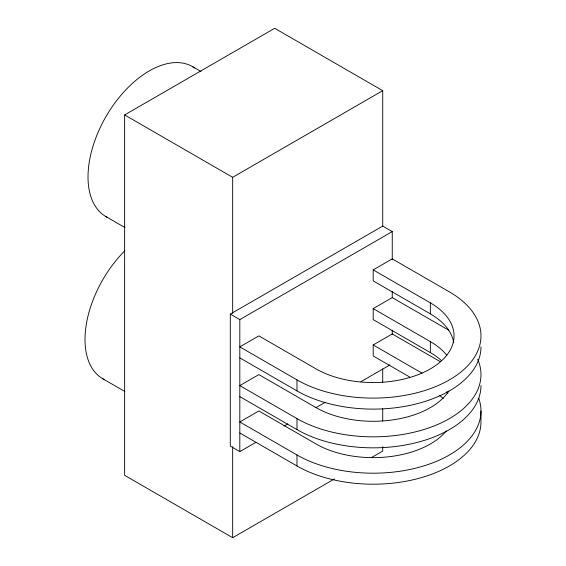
<?xml version="1.0" encoding="UTF-8"?>
<svg xmlns="http://www.w3.org/2000/svg" width="566" height="566" viewBox="0 0 566 566"><rect width="100%" height="100%" fill="white"/><g stroke="black" fill="none" stroke-linecap="round" stroke-linejoin="round"><path stroke-width="0.85" d="M334.492 478.914L232.668 537.7L124.633 475.327L124.633 114.933L274.687 28.3L382.722 90.673L382.722 226.704M124.633 114.933L232.668 177.307L382.722 90.673M255.818 442.371L239.814 451.611L230.291 446.114L230.291 314.102L382.722 226.096L392.252 231.593L392.252 259.759M230.291 314.102L239.814 319.599L392.252 231.593M373.192 269.876L392.252 258.874L449.411 291.879A107.788 62.232 0 0 1 449.411 379.885A107.788 62.232 0 0 1 296.98 379.885L239.814 346.88L258.867 335.879L316.033 368.883A80.839 46.674 0 0 0 430.358 368.883A80.839 46.674 0 0 0 430.358 302.874L373.192 269.876L373.192 280.877L430.358 313.875A80.839 46.674 0 0 1 453.727 342.826M441.487 360.634A80.839 46.674 0 0 0 430.358 352.604L373.192 319.599L373.192 308.604L392.252 297.603L448.647 330.162M409.777 377.083L373.192 355.964L373.192 344.963L392.252 333.961L440.263 361.681M284.019 426.092L287.832 423.892M477.683 359.318A107.788 62.232 0 0 1 426.453 428.71A107.788 62.232 0 0 1 296.98 418.607L239.814 385.609L258.867 374.607L316.033 407.612L325.181 402.327M361.002 381.647L389.96 364.928M371.239 457.696L382.722 451.067L382.722 446.652M192.532 66.639L200.909 71.479M373.192 308.604L430.358 341.602A80.839 46.674 0 0 1 446.822 355.335M373.192 344.963L421.974 373.121M105.948 216.601L124.994 227.603M239.814 357.882L296.98 390.887A107.788 62.232 0 0 0 414.446 404.372A107.788 62.232 0 0 0 480.98 346.88M239.814 396.61L296.98 429.608A107.788 62.232 0 0 0 414.446 443.1A107.788 62.232 0 0 0 480.98 385.609M478.68 398.181A107.788 62.232 0 0 1 424.507 465.691A107.788 62.232 0 0 1 296.98 454.972L239.814 421.967L258.867 410.966L316.033 443.97A80.839 46.674 0 0 0 446.263 430.931M239.814 432.969L296.98 465.974A107.788 62.232 0 0 0 414.446 479.459A107.788 62.232 0 0 0 480.98 421.967L480.98 410.966M102.771 378.746L124.838 391.488M430.358 302.874L430.358 313.875M430.358 341.602L430.358 352.604M392.252 291.44L392.252 297.603M392.252 330.162L392.252 334.563M382.722 368.919L382.722 382.17M382.722 408.666L382.722 421.033M296.98 379.885L296.98 390.887M296.98 418.607L296.98 429.608M296.98 454.972L296.98 465.974M239.814 319.599L239.814 451.611M232.668 177.307L232.668 313.338M232.668 446.716L232.668 537.7M107.377 217.379A86.577 49.985 -60 0 1 106.309 116.016A86.577 49.985 -60 0 1 194.591 67.948M104.286 379.56A85.728 49.497 -60 0 1 124.52 251.078M448.859 391.042A80.839 46.674 0 0 1 316.033 407.612M439.64 395.386A80.839 46.674 0 0 1 443.206 398.634M446.822 391.7A80.839 46.674 0 0 1 447.883 393.108"/></g></svg>
